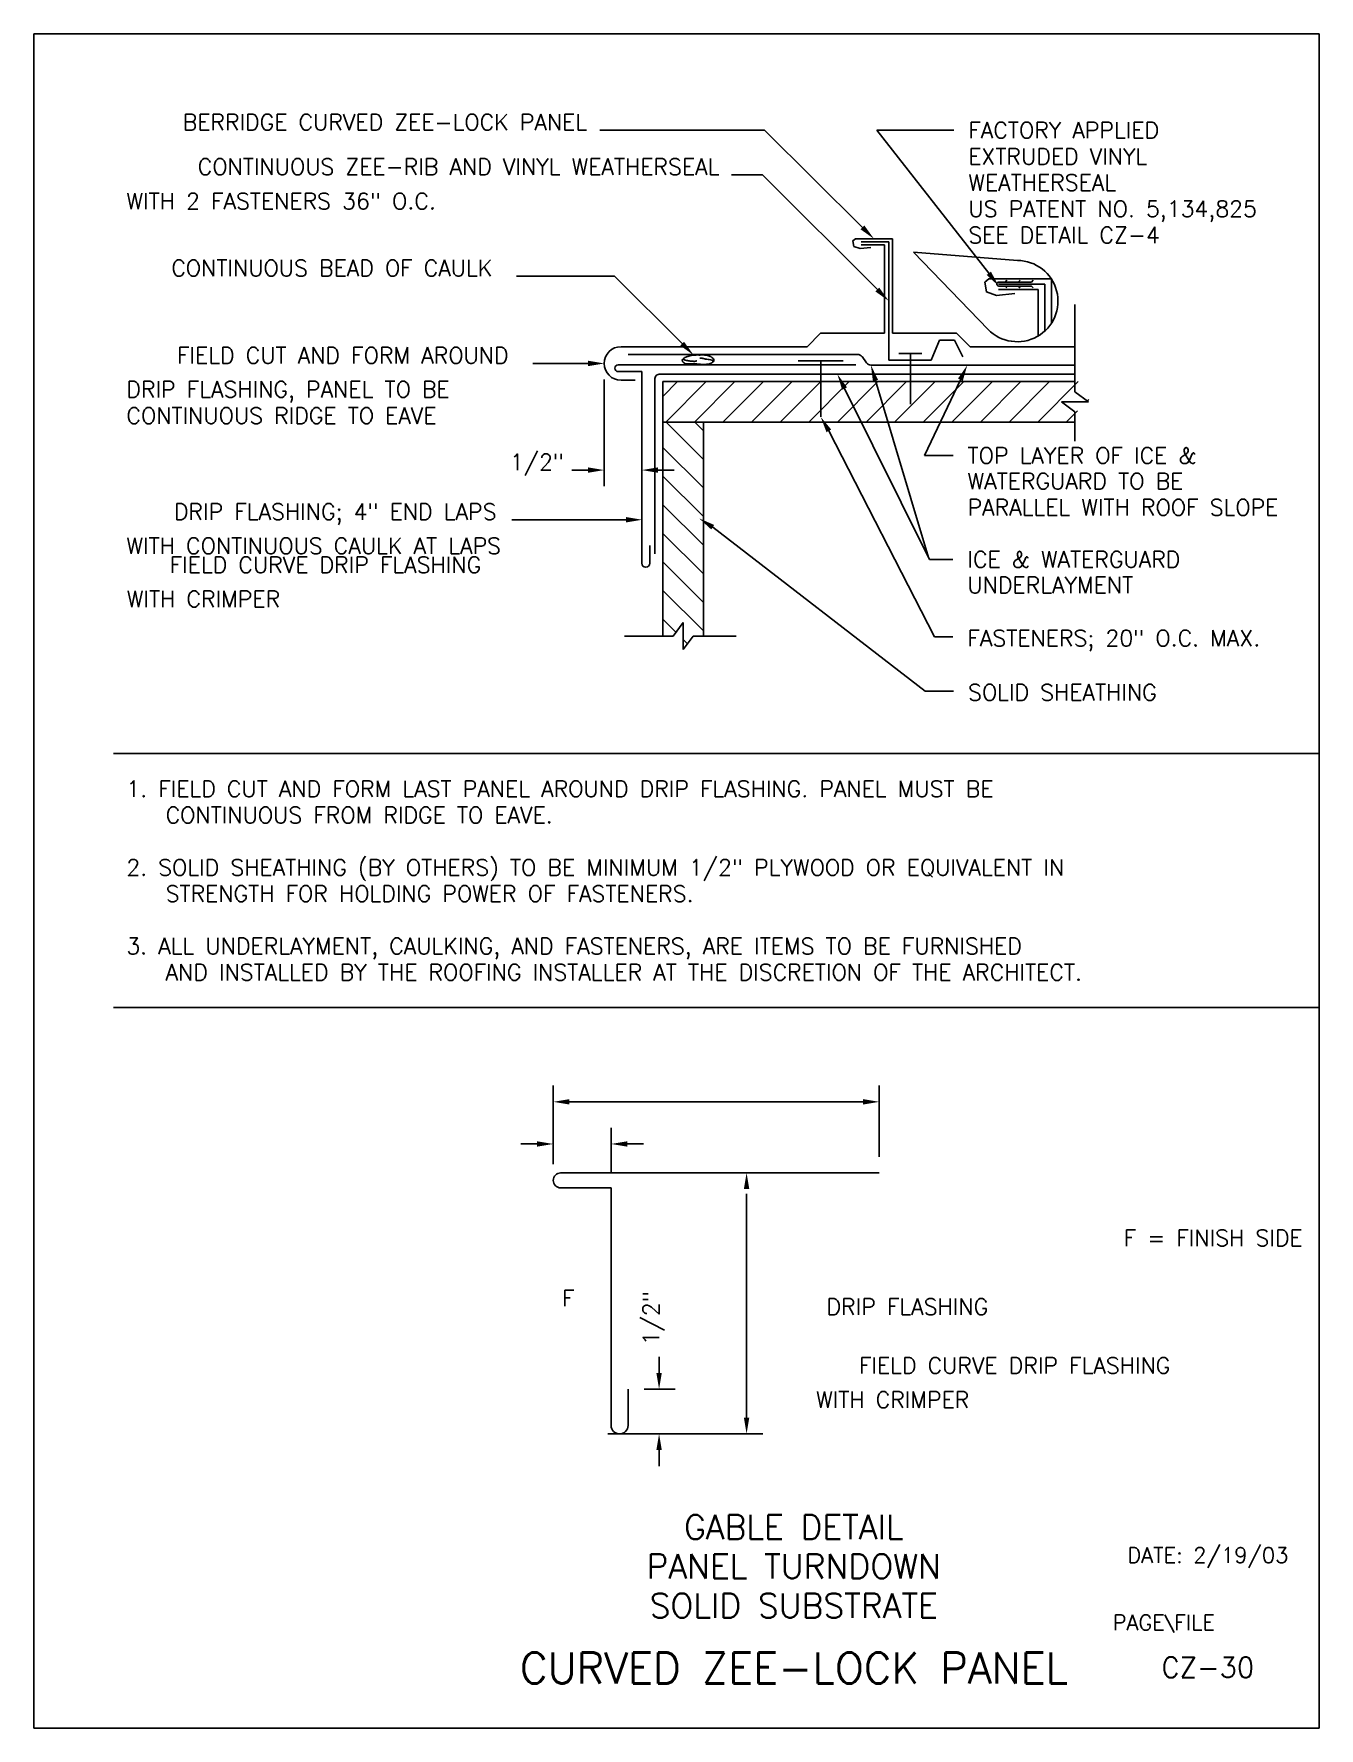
# Model space of a CAD drawing. Extents: x 0 to 23.8, y 0 to 31.4.
import ezdxf
from ezdxf.enums import TextEntityAlignment as Align

# ---------------------------------------------------------------- set-up
doc = ezdxf.new("R2010")
doc.units = 0
doc.header["$MEASUREMENT"] = 0
doc.layers.get('0').update_dxf_attribs({"linetype": 'CONTINUOUS'})
for name, color, linetype in [('BORDER', 7, 'CONTINUOUS'), ('CMP-FLSH', 7, 'CONTINUOUS'), ('DIM-TXT', 7, 'CONTINUOUS'), ('STRCTR', 7, 'CONTINUOUS')]:
    doc.layers.add(name, color=color, linetype=linetype)
doc.styles.add('ROMANS', font='romans', dxfattribs={"height": 0.3})

# ---------------------------------------------------------------- blocks, each defined once
blk = doc.blocks.new('*X0')
at = {"color": 0, "linetype": 'CONTINUOUS'}
for p, q in [((30.173, 24.339), (30.445, 24.612)), ((30.226, 23.862), (30.976, 24.612)), ((30.756, 23.862), (31.506, 24.612)), ((31.286, 23.862), (32.036, 24.612)), ((31.817, 23.862), (32.567, 24.612)), ((32.347, 23.862), (33.097, 24.612)), ((32.877, 23.862), (33.627, 24.612)), ((33.408, 23.862), (34.158, 24.612)), ((33.938, 23.862), (34.688, 24.612)), ((34.468, 23.862), (35.218, 24.612)), ((34.999, 23.862), (35.749, 24.612)), ((35.529, 23.862), (36.279, 24.612)), ((36.059, 23.862), (36.809, 24.612)), ((36.59, 23.862), (37.34, 24.612)), ((37.12, 23.862), (37.87, 24.612)), ((38.025, 24.237), (38.07, 24.282)), ((37.65, 23.862), (37.856, 24.068))]:
    blk.add_line(p, q, dxfattribs=at)
blk = doc.blocks.new('*X1')
at = {"color": 0, "linetype": 'CONTINUOUS'}
for p, q in [((30.923, 23.171), (30.232, 23.862)), ((30.923, 23.701), (30.762, 23.862)), ((30.923, 22.64), (30.173, 23.39)), ((30.923, 22.11), (30.173, 22.86)), ((30.923, 21.58), (30.173, 22.33)), ((30.923, 21.049), (30.173, 21.799)), ((30.923, 20.519), (30.173, 21.269)), ((30.923, 19.989), (30.173, 20.739)), ((30.414, 19.967), (30.173, 20.208)), ((30.628, 19.753), (30.548, 19.833))]:
    blk.add_line(p, q, dxfattribs=at)

msp = doc.modelspace()

# ---------------------------------------------------------------- linework, layer by layer
at = {"color": 5, "linetype": 'CONTINUOUS'}
for p, q in [((0, 0), (0, 31.41)), ((0, 31.41), (23.82, 31.41)), ((23.82, 31.41), (23.82, 0)), ((23.82, 0), (0, 0))]:
    msp.add_line(p, q, dxfattribs=at)
at = {"layer": 'BORDER', "color": 5}
for p, q in [((23.82, 18.068), (1.473, 18.068)), ((23.82, 13.362), (1.473, 13.362))]:
    msp.add_line(p, q, dxfattribs=at)
at = {"layer": 'CMP-FLSH', "color": 1, "linetype": 'CONTINUOUS'}
for p, q in [((15.913, 27.611), (15.226, 27.611)), ((15.311, 27.431), (15.512, 27.451)), ((15.845, 27.555), (15.33, 27.555)), ((15.768, 27.497), (15.33, 27.497)), ((15.768, 25.861), (15.768, 27.497)), ((15.845, 27.555), (15.845, 25.36)), ((15.913, 25.861), (15.913, 27.611)), ((18.859, 26.866), (17.699, 26.866)), ((18.738, 26.772), (17.875, 26.772)), ((18.738, 26.772), (18.738, 25.903)), ((18.859, 26.047), (18.859, 26.866)), ((17.843, 26.562), (18.182, 26.596)), ((18.614, 26.674), (17.875, 26.674)), ((18.614, 25.81), (18.614, 26.674)), ((14.58, 25.861), (14.33, 25.611)), ((15.768, 25.861), (14.58, 25.861)), ((15.913, 25.861), (17.101, 25.861)), ((17.101, 25.861), (17.351, 25.611)), ((10.882, 25.611), (14.33, 25.611)), ((16.627, 25.36), (16.782, 25.732)), ((17.061, 25.732), (16.782, 25.732)), ((17.217, 25.42), (17.061, 25.732)), ((17.351, 25.611), (19.294, 25.611)), ((15.236, 25.273), (10.83, 25.273)), ((11.267, 25.148), (10.83, 25.148)), ((11.267, 25.148), (11.267, 21.924)), ((15.845, 25.36), (16.627, 25.36)), ((11.145, 24.99), (10.882, 24.99)), ((11.267, 21.924), (11.267, 21.596)), ((11.415, 21.596), (11.415, 21.924)), ((9.625, 10.154), (9.625, 10.154)), ((15.668, 10.292), (9.763, 10.292)), ((9.763, 10.016), (10.699, 10.016)), ((10.699, 10.016), (10.699, 6.285)), ((10.699, 6.285), (10.699, 5.612)), ((11.013, 5.612), (11.013, 6.285))]:
    msp.add_line(p, q, dxfattribs=at)
at = {"layer": 'CMP-FLSH', "color": 3, "linetype": 'CONTINUOUS'}
for p, q in [((17.846, 26.772), (17.846, 26.772)), ((17.846, 26.772), (17.846, 26.771)), ((18.487, 26.808), (17.882, 26.808)), ((17.882, 26.735), (18.487, 26.735)), ((17.999, 26.808), (18.035, 26.844)), ((17.999, 26.735), (18.035, 26.7)), ((18.243, 26.808), (18.279, 26.844)), ((18.243, 26.735), (18.279, 26.7)), ((18.487, 26.808), (18.522, 26.844)), ((18.487, 26.735), (18.522, 26.7))]:
    msp.add_line(p, q, dxfattribs=at)
at = {"layer": 'CMP-FLSH', "color": 6, "linetype": 'CONTINUOUS'}
for p, q in [((11.013, 25.467), (15.268, 25.467)), ((16.032, 25.482), (16.457, 25.482)), ((16.244, 25.482), (16.244, 24.543)), ((14.163, 25.351), (15.001, 25.351)), ((14.582, 25.351), (14.582, 24.309)), ((15.349, 25.426), (15.431, 25.311)), ((15.512, 25.27), (19.294, 25.27)), ((11.506, 25.004), (11.506, 21.768)), ((19.294, 25.104), (11.606, 25.104))]:
    msp.add_line(p, q, dxfattribs=at)
at = {"layer": 'CMP-FLSH', "color": 1, "linetype": 'CONTINUOUS'}
for points in [[(15.226, 27.611, 0), (15.181, 27.574, 0), (15.199, 27.469, 0), (15.311, 27.431, 0)], [(17.699, 26.866, 0), (17.623, 26.804, 0), (17.654, 26.626, 0), (17.843, 26.562, 0)]]:
    msp.add_polyline3d(points, dxfattribs=at)
at = {"layer": 'CMP-FLSH', "color": 6, "linetype": 'CONTINUOUS'}
for points in [[(12.344, 25.454, 0), (12.324, 25.456, 0), (12.3, 25.457, 0), (12.273, 25.456, 0), (12.246, 25.454, 0), (12.218, 25.451, 0), (12.19, 25.447, 0), (12.164, 25.443, 0), (12.141, 25.437, 0), (12.121, 25.431, 0), (12.11, 25.427, 0), (12.097, 25.422, 0), (12.082, 25.416, 0), (12.067, 25.408, 0), (12.053, 25.4, 0), (12.04, 25.392, 0), (12.029, 25.382, 0), (12.021, 25.373, 0), (12.017, 25.362, 0), (12.017, 25.356, 0), (12.019, 25.348, 0), (12.023, 25.34, 0), (12.029, 25.332, 0), (12.035, 25.324, 0), (12.042, 25.317, 0), (12.049, 25.31, 0), (12.056, 25.305, 0), (12.062, 25.301, 0), (12.075, 25.296, 0), (12.092, 25.293, 0), (12.111, 25.291, 0), (12.131, 25.29, 0), (12.152, 25.291, 0), (12.173, 25.292, 0), (12.192, 25.293, 0), (12.21, 25.293, 0), (12.225, 25.294, 0), (12.253, 25.292, 0), (12.285, 25.29, 0), (12.32, 25.288, 0), (12.357, 25.285, 0), (12.394, 25.283, 0), (12.431, 25.283, 0), (12.465, 25.284, 0), (12.496, 25.287, 0), (12.523, 25.294, 0), (12.532, 25.297, 0), (12.542, 25.302, 0), (12.554, 25.307, 0), (12.566, 25.314, 0), (12.577, 25.321, 0), (12.587, 25.329, 0), (12.596, 25.338, 0), (12.602, 25.346, 0), (12.604, 25.355, 0), (12.604, 25.364, 0), (12.6, 25.373, 0), (12.593, 25.383, 0), (12.585, 25.393, 0), (12.576, 25.403, 0), (12.565, 25.412, 0), (12.555, 25.42, 0), (12.546, 25.426, 0), (12.537, 25.431, 0), (12.521, 25.438, 0), (12.501, 25.444, 0), (12.479, 25.449, 0), (12.455, 25.453, 0), (12.43, 25.456, 0), (12.406, 25.457, 0), (12.383, 25.457, 0), (12.362, 25.457, 0), (12.344, 25.454, 0)], [(12.032, 25.378, 0), (12.038, 25.375, 0), (12.045, 25.372, 0), (12.052, 25.369, 0), (12.061, 25.366, 0), (12.069, 25.363, 0), (12.077, 25.361, 0), (12.085, 25.358, 0), (12.092, 25.356, 0), (12.099, 25.355, 0), (12.112, 25.352, 0), (12.128, 25.349, 0), (12.145, 25.347, 0), (12.164, 25.344, 0), (12.182, 25.342, 0), (12.2, 25.341, 0), (12.218, 25.34, 0), (12.234, 25.339, 0), (12.248, 25.339, 0), (12.251, 25.34, 0), (12.256, 25.341, 0), (12.261, 25.342, 0), (12.267, 25.343, 0), (12.272, 25.344, 0), (12.277, 25.345, 0), (12.281, 25.346, 0), (12.284, 25.347, 0), (12.285, 25.347, 0)], [(12.344, 25.401, 0), (12.352, 25.4, 0), (12.362, 25.399, 0), (12.372, 25.397, 0), (12.383, 25.395, 0), (12.395, 25.393, 0), (12.405, 25.391, 0), (12.416, 25.389, 0), (12.425, 25.387, 0), (12.433, 25.385, 0), (12.45, 25.382, 0), (12.47, 25.379, 0), (12.494, 25.376, 0), (12.518, 25.373, 0), (12.541, 25.368, 0), (12.562, 25.362, 0), (12.58, 25.355, 0), (12.592, 25.345, 0), (12.597, 25.332, 0)]]:
    msp.add_polyline3d(points, dxfattribs=at)
at = {"layer": 'CMP-FLSH', "color": 3, "linetype": 'CONTINUOUS'}
for centre, start, end in [((17.882, 26.772), 89.9776, 180.0224), ((17.882, 26.771), 179.9776, 270.0224)]:
    msp.add_arc(centre, 0.036, start, end, dxfattribs=at)
at = {"layer": 'CMP-FLSH', "color": 1, "linetype": 'CONTINUOUS'}
for centre, radius, start, end in [((10.882, 25.3), 0.311, 90, 270), ((10.83, 25.211), 0.0627, 90, 270), ((11.341, 21.596), 0.0737, 180, 0), ((9.763, 10.154), 0.138, 89.9996, 180), ((9.763, 10.154), 0.138, 180, 270.0004), ((10.856, 5.612), 0.157, 180, 0)]:
    msp.add_arc(centre, radius, start, end, dxfattribs=at)
at = {"layer": 'CMP-FLSH', "color": 6, "linetype": 'CONTINUOUS'}
for centre, start, end in [((15.268, 25.367), 35.8852, 89.9964), ((15.512, 25.37), 215.8757, 270.0037), ((11.606, 25.004), 89.9996, 180.0004)]:
    msp.add_arc(centre, 0.1, start, end, dxfattribs=at)
at = {"layer": 'DIM-TXT', "color": 3, "linetype": 'CONTINUOUS'}
for p, q in [((13.543, 29.623), (10.488, 29.623)), ((15.356, 27.822), (13.543, 29.623)), ((17.697, 26.972), (15.622, 29.624)), ((15.622, 29.624), (17.051, 29.624)), ((13.505, 28.797), (12.931, 28.797)), ((15.633, 26.67), (13.505, 28.797)), ((10.761, 26.919), (8.945, 26.919)), ((12.015, 25.667), (10.761, 26.919)), ((10.271, 25.3), (9.247, 25.3)), ((10.571, 25), (10.571, 23.023)), ((15.024, 24.836), (16.597, 21.667)), ((15.598, 24.983), (16.58, 21.702)), ((17.172, 24.999), (16.505, 23.593)), ((14.733, 24.05), (16.691, 20.233)), ((16.505, 23.593), (17.035, 23.593)), ((10.271, 23.323), (9.971, 23.323)), ((11.567, 23.323), (11.867, 23.323)), ((10.673, 22.402), (8.855, 22.402)), ((10.973, 22.402), (10.673, 22.402)), ((12.581, 22.264), (16.521, 19.227)), ((16.597, 21.667), (17.032, 21.667)), ((16.691, 20.233), (17.032, 20.233)), ((16.521, 19.227), (17.044, 19.227)), ((9.625, 10.454), (9.625, 11.911)), ((15.668, 10.592), (15.668, 11.911)), ((9.925, 11.611), (15.368, 11.611)), ((10.699, 10.316), (10.699, 11.13)), ((9.325, 10.83), (9.025, 10.83)), ((10.999, 10.83), (11.299, 10.83)), ((13.209, 5.754), (13.209, 9.904)), ((11.587, 6.585), (11.587, 6.885)), ((11.313, 6.285), (11.887, 6.285)), ((10.635, 5.454), (13.509, 5.454)), ((11.156, 5.455), (11.887, 5.455)), ((11.587, 5.155), (11.587, 4.855))]:
    msp.add_line(p, q, dxfattribs=at)
for points in [[(15.392, 27.858), (15.321, 27.787), (15.569, 27.611)], [(15.668, 26.705), (15.597, 26.634), (15.845, 26.457)], [(17.737, 27.003), (17.658, 26.941), (17.882, 26.735)], [(12.05, 25.702), (11.979, 25.631), (12.227, 25.455)], [(10.271, 25.35), (10.271, 25.25), (10.571, 25.3)], [(15.551, 24.968), (15.646, 24.997), (15.512, 25.27)], [(17.127, 25.02), (17.217, 24.978), (17.3, 25.27)], [(14.979, 24.813), (15.069, 24.858), (14.891, 25.104)], [(14.69, 24.025), (14.777, 24.076), (14.582, 24.309)], [(10.271, 23.373), (10.271, 23.273), (10.571, 23.323)], [(11.567, 23.373), (11.567, 23.273), (11.267, 23.323)], [(10.973, 22.452), (10.973, 22.352), (11.273, 22.402)], [(12.554, 22.222), (12.608, 22.306), (12.33, 22.428)], [(9.925, 11.661), (9.925, 11.561), (9.625, 11.611)], [(15.368, 11.661), (15.368, 11.561), (15.668, 11.611)], [(9.325, 10.88), (9.325, 10.78), (9.625, 10.83)], [(10.999, 10.88), (10.999, 10.78), (10.699, 10.83)], [(13.159, 9.992), (13.259, 9.992), (13.209, 10.292)], [(11.537, 6.585), (11.637, 6.585), (11.587, 6.285)], [(13.159, 5.754), (13.259, 5.754), (13.209, 5.454)], [(11.537, 5.155), (11.637, 5.155), (11.587, 5.455)]]:
    msp.add_solid(points, dxfattribs=at)
at = {"layer": 'STRCTR', "color": 2, "linetype": 'CONTINUOUS'}
for p, q in [((18.227, 27.21), (16.303, 27.361)), ((16.303, 27.361), (17.686, 25.932)), ((19.294, 24.775), (19.294, 26.396)), ((19.044, 24.588), (19.544, 24.588)), ((19.294, 24.4), (19.044, 24.588)), ((19.294, 24.775), (19.544, 24.588)), ((19.294, 24.4), (19.294, 23.86)), ((11.846, 20.247), (12.034, 20.497)), ((12.034, 20.497), (12.034, 19.997)), ((11.846, 20.247), (10.948, 20.247)), ((12.221, 20.247), (12.034, 19.997)), ((12.221, 20.247), (13.013, 20.247))]:
    msp.add_line(p, q, dxfattribs=at)
at = {"layer": 'STRCTR', "color": 4, "linetype": 'CONTINUOUS'}
for p, q in [((11.659, 24.963), (19.294, 24.963)), ((11.659, 24.963), (11.659, 20.247)), ((11.659, 24.213), (19.294, 24.213)), ((12.409, 24.213), (12.409, 20.247))]:
    msp.add_line(p, q, dxfattribs=at)
at = {"layer": 'STRCTR', "color": 2, "linetype": 'CONTINUOUS'}
msp.add_arc((18.227, 26.456), 0.753, 224.0723, 89.9942, dxfattribs=at)

# ---------------------------------------------------------------- block references
at = {"layer": 'STRCTR', "color": 4, "linetype": 'CONTINUOUS'}
for name in ['*X0', '*X1']:
    msp.add_blockref(name, (-18.515, 0.351), dxfattribs=at)

# ---------------------------------------------------------------- texts
at = {"layer": 'BORDER', "color": 3, "linetype": 'CONTINUOUS', "style": 'ROMANS'}
for s, p in [('GABLE DETAIL', (14.084, 3.503)), ('PANEL TURNDOWN', (14.084, 2.775)), ('SOLID SUBSTRATE', (14.084, 2.046))]:
    msp.add_text(s, height=0.45, dxfattribs=at).set_placement(p, align=Align.CENTER)
msp.add_text('DATE: 2/19/03', height=0.2853, dxfattribs=at).set_placement((21.758, 3.187), align=Align.MIDDLE)
msp.add_text('PAGE\\FILE', height=0.2853, dxfattribs=at).set_placement((19.995, 1.815))
at = {"layer": 'BORDER', "color": 5, "style": 'ROMANS'}
msp.add_text('CURVED ZEE-LOCK PANEL', height=0.56981, dxfattribs=at).set_placement((14.088, 1.115), align=Align.MIDDLE)
at = {"layer": 'BORDER', "color": 2, "linetype": 'CONTINUOUS', "style": 'ROMANS'}
msp.add_text('CZ-30', height=0.375, dxfattribs=at).set_placement((21.758, 1.125), align=Align.MIDDLE)
at = {"layer": 'DIM-TXT', "color": 3, "linetype": 'CONTINUOUS', "style": 'ROMANS'}
for s, p in [('BERRIDGE CURVED ZEE-LOCK PANEL', (10.254, 29.623)), ('CONTINUOUS ZEE-RIB AND VINYL WEATHERSEAL', (12.705, 28.797)), ('CONTINUOUS BEAD OF CAULK', (8.499, 26.919)), ('FIELD CUT AND FORM AROUND', (8.799, 25.3)), ('DRIP FLASHING; 4" END LAPS', (8.574, 22.402)), ('FIELD CURVE DRIP FLASHING', (8.29, 21.417)), ('F = FINISH SIDE', (23.515, 8.937)), ('FIELD CURVE DRIP FLASHING', (21.064, 6.572))]:
    msp.add_text(s, height=0.3, dxfattribs=at).set_placement(p, align=Align.RIGHT)
for s, p in [('FACTORY APPLIED', (17.319, 29.474)), ('EXTRUDED VINYL', (17.319, 28.988)), ('WEATHERSEAL ', (17.319, 28.503)), ('WITH 2 FASTENERS 36" O.C.', (1.715, 28.16)), ('US PATENT NO. 5,134,825', (17.319, 28.017)), ('SEE DETAIL CZ-4', (17.319, 27.531)), ('DRIP FLASHING, PANEL TO BE', (1.715, 24.67)), ('CONTINUOUS RIDGE TO EAVE', (1.715, 24.182)), ('TOP LAYER OF ICE &', (17.305, 23.443)), ('WATERGUARD TO BE ', (17.305, 22.968)), ('PARALLEL WITH ROOF SLOPE', (17.305, 22.482)), ('WITH CONTINUOUS CAULK AT LAPS', (1.715, 21.768)), ('ICE & WATERGUARD ', (17.302, 21.517)), ('WITH CRIMPER', (1.723, 20.783)), ('UNDERLAYMENT', (17.302, 21.041)), ('FASTENERS; 20" O.C. MAX.', (17.302, 20.058)), ('SOLID SHEATHING', (17.314, 19.052)), ('1. FIELD CUT AND FORM LAST PANEL AROUND DRIP FLASHING. PANEL MUST BE', (1.713, 17.263)), ('CONTINUOUS FROM RIDGE TO EAVE.', (2.441, 16.777)), ('2. SOLID SHEATHING (BY OTHERS) TO BE MINIMUM 1/2" PLYWOOD OR EQUIVALENT IN', (1.713, 15.806)), ('STRENGTH FOR HOLDING POWER OF FASTENERS.', (2.441, 15.32)), ('3. ALL UNDERLAYMENT, CAULKING, AND FASTENERS, ARE ITEMS TO BE FURNISHED', (1.713, 14.349)), ('AND INSTALLED BY THE ROOFING INSTALLER AT THE DISCRETION OF THE ARCHITECT.', (2.441, 13.863)), ('F', (9.786, 7.821)), ('WITH CRIMPER', (14.497, 5.938))]:
    msp.add_text(s, height=0.3, dxfattribs=at).set_placement(p)
msp.add_text('1/2"', height=0.3, dxfattribs=at).set_placement((9.323, 23.323), align=Align.CENTER)
msp.add_text('1/2"', height=0.3, rotation=90, dxfattribs=at).set_placement((11.587, 7.599), align=Align.CENTER)
at = {"layer": 'DIM-TXT', "color": 4, "linetype": 'CONTINUOUS', "style": 'ROMANS'}
msp.add_text('DRIP FLASHING', height=0.3, dxfattribs=at).set_placement((16.189, 7.663), align=Align.CENTER)

doc.saveas('drawing.dxf')
